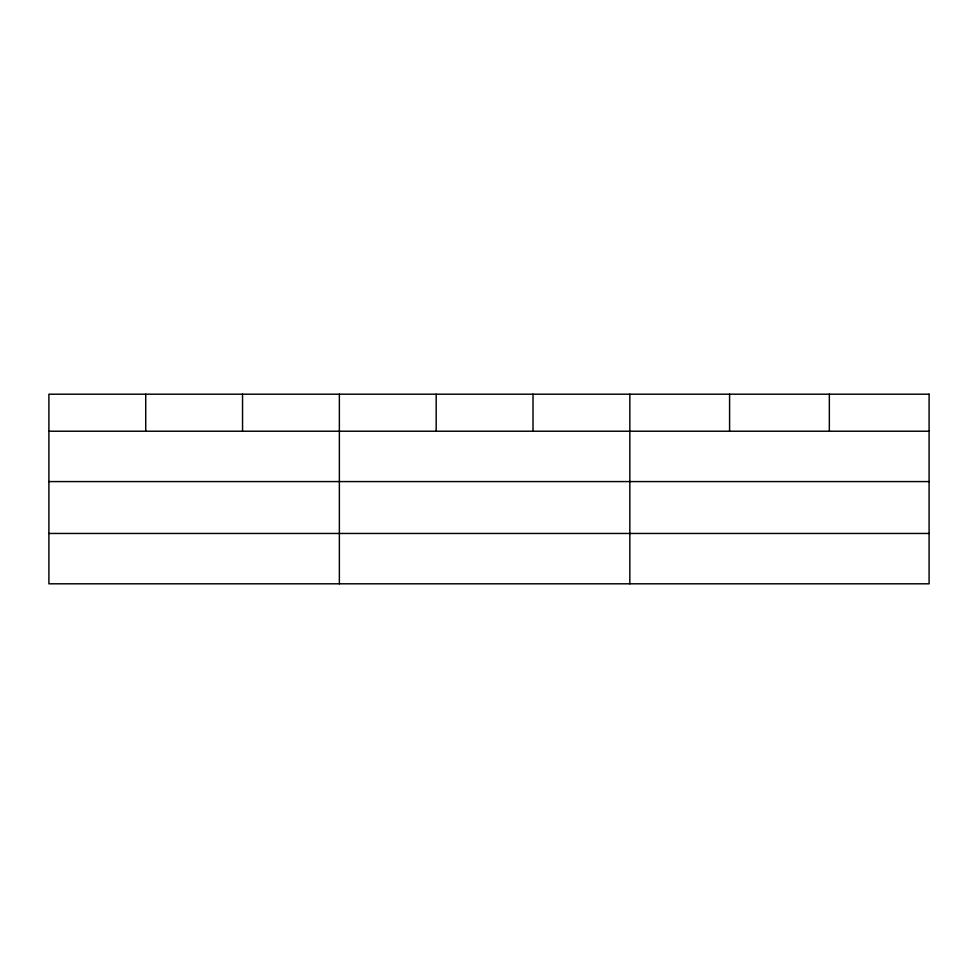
<?xml version="1.0" encoding="UTF-8"?>
<svg xmlns="http://www.w3.org/2000/svg" width="978" height="978" viewBox="0 0 978 978"><rect width="100%" height="100%" fill="white"/><g stroke="black" fill="none" stroke-linecap="round" stroke-linejoin="round"><path stroke-width="1.47" d="M48.9 431.225L929.1 431.225M48.9 481.579L929.1 481.579M48.9 533.462L929.1 533.462M829.344 394.195L829.344 431.225M729.588 394.195L729.588 431.225M629.832 394.195L629.832 583.805M533.01 394.195L533.01 431.225M436.188 394.195L436.188 431.225M339.366 394.195L339.366 583.805M242.544 394.195L242.544 431.225M145.722 394.195L145.722 431.225M929.1 394.195L48.9 394.195L48.9 583.805L929.1 583.805L929.1 394.195"/></g></svg>
